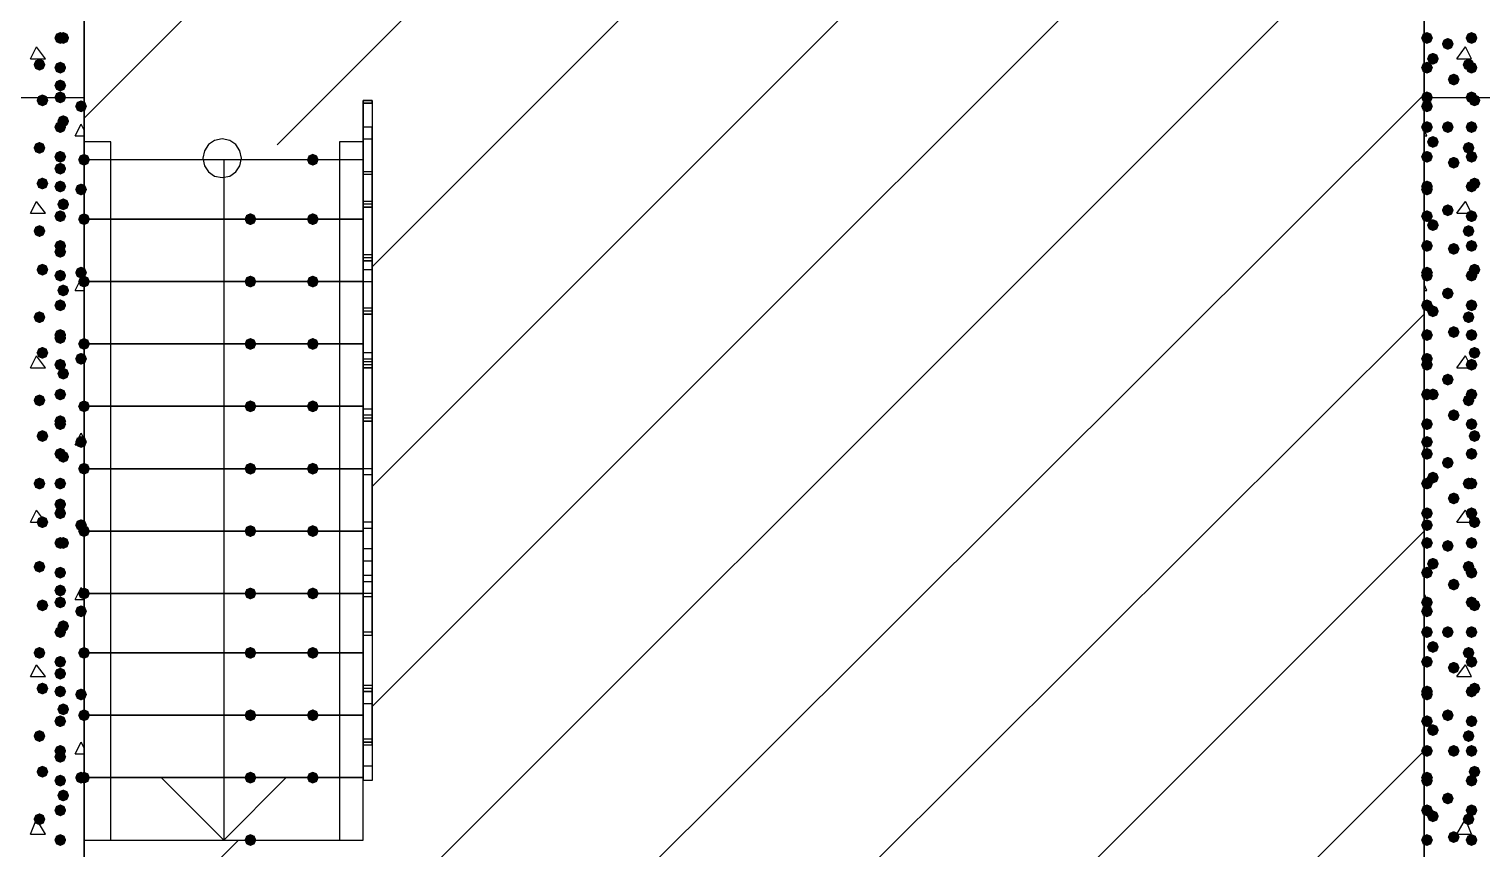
# Model space of a CAD drawing. Header units: millimetres. Extents: x 0 to 420, y 0 to 297.
# Drawn here: x 195.18 to 215.88, y 131.91 to 143.59 of the extents above; entities that cross this region are included whole.
import ezdxf

# ---------------------------------------------------------------- set-up
doc = ezdxf.new("R2010")
doc.units = ezdxf.units.MM
doc.layers.get('0').update_dxf_attribs({"linetype": 'CONTINUOUS'})

msp = doc.modelspace()

# ---------------------------------------------------------------- hatches: boundary and pattern name
at = {"true_color": 0x000007}
for points in [[(195.707, 143.467667), (195.682129, 143.407871), (195.622333, 143.383), (195.562537, 143.407871), (195.537667, 143.467667), (195.562537, 143.527462), (195.622333, 143.552333), (195.682129, 143.527463)], [(195.749333, 143.467667), (195.724463, 143.407871), (195.664667, 143.383), (195.604871, 143.407871), (195.58, 143.467667), (195.604871, 143.527462), (195.664667, 143.552333), (195.724462, 143.527463)], [(215.180333, 143.467667), (215.155462, 143.407871), (215.095667, 143.383), (215.035871, 143.407871), (215.011, 143.467667), (215.035871, 143.527462), (215.095667, 143.552333), (215.155462, 143.527463)], [(215.476667, 143.383), (215.451796, 143.323204), (215.392, 143.298333), (215.332204, 143.323204), (215.307333, 143.383), (215.332204, 143.442796), (215.392, 143.467667), (215.451796, 143.442796)], [(215.815333, 143.467667), (215.790462, 143.407871), (215.730667, 143.383), (215.670871, 143.407871), (215.646, 143.467667), (215.670871, 143.527462), (215.730667, 143.552333), (215.790462, 143.527463)], [(215.265, 143.171333), (215.240129, 143.111537), (215.180333, 143.086667), (215.120538, 143.111537), (215.095667, 143.171333), (215.120537, 143.231129), (215.180333, 143.256), (215.240129, 143.231129)], [(195.410667, 143.086667), (195.385796, 143.026871), (195.326, 143.002), (195.266204, 143.026871), (195.241333, 143.086667), (195.266204, 143.146462), (195.326, 143.171333), (195.385796, 143.146463)], [(195.707, 143.044333), (195.682129, 142.984537), (195.622333, 142.959667), (195.562537, 142.984537), (195.537667, 143.044333), (195.562537, 143.104129), (195.622333, 143.129), (195.682129, 143.104129)], [(215.180333, 143.044333), (215.155462, 142.984537), (215.095667, 142.959667), (215.035871, 142.984537), (215.011, 143.044333), (215.035871, 143.104129), (215.095667, 143.129), (215.155462, 143.104129)], [(215.773, 143.086667), (215.748129, 143.026871), (215.688333, 143.002), (215.628537, 143.026871), (215.603667, 143.086667), (215.628537, 143.146462), (215.688333, 143.171333), (215.748129, 143.146463)], [(215.815333, 143.044333), (215.790462, 142.984537), (215.730667, 142.959667), (215.670871, 142.984537), (215.646, 143.044333), (215.670871, 143.104129), (215.730667, 143.129), (215.790462, 143.104129)], [(195.707, 142.790333), (195.682129, 142.730537), (195.622333, 142.705667), (195.562537, 142.730537), (195.537667, 142.790333), (195.562537, 142.850129), (195.622333, 142.875), (195.682129, 142.850129)], [(215.561333, 142.875), (215.536462, 142.815204), (215.476667, 142.790333), (215.416871, 142.815204), (215.392, 142.875), (215.416871, 142.934796), (215.476667, 142.959667), (215.536462, 142.934796)], [(195.707, 142.621), (195.682129, 142.561204), (195.622333, 142.536333), (195.562537, 142.561204), (195.537667, 142.621), (195.562537, 142.680796), (195.622333, 142.705667), (195.682129, 142.680796)], [(215.180333, 142.621), (215.155462, 142.561204), (215.095667, 142.536333), (215.035871, 142.561204), (215.011, 142.621), (215.035871, 142.680796), (215.095667, 142.705667), (215.155462, 142.680796)], [(215.815333, 142.621), (215.790462, 142.561204), (215.730667, 142.536333), (215.670871, 142.561204), (215.646, 142.621), (215.670871, 142.680796), (215.730667, 142.705667), (215.790462, 142.680796)]]:
    msp.add_hatch(color=0, dxfattribs=at).paths.add_polyline_path(points, flags=0)
at = {"true_color": 0x000008}
for points in [[(195.453, 142.578667), (195.428129, 142.518871), (195.368333, 142.494), (195.308538, 142.518871), (195.283667, 142.578667), (195.308537, 142.638462), (195.368333, 142.663333), (195.428129, 142.638463)], [(215.857667, 142.578667), (215.832796, 142.518871), (215.773, 142.494), (215.713204, 142.518871), (215.688333, 142.578667), (215.713204, 142.638462), (215.773, 142.663333), (215.832796, 142.638463)], [(196.003333, 142.494), (195.978462, 142.434204), (195.918667, 142.409333), (195.858871, 142.434204), (195.834, 142.494), (195.858871, 142.553796), (195.918667, 142.578667), (195.978462, 142.553796)], [(215.180333, 142.494), (215.155462, 142.434204), (215.095667, 142.409333), (215.035871, 142.434204), (215.011, 142.494), (215.035871, 142.553796), (215.095667, 142.578667), (215.155462, 142.553796)], [(195.707, 142.197667), (195.682129, 142.137871), (195.622333, 142.113), (195.562537, 142.137871), (195.537667, 142.197667), (195.562537, 142.257462), (195.622333, 142.282333), (195.682129, 142.257463)], [(195.749333, 142.282333), (195.724463, 142.222537), (195.664667, 142.197667), (195.604871, 142.222537), (195.58, 142.282333), (195.604871, 142.342129), (195.664667, 142.367), (195.724462, 142.342129)], [(215.180333, 142.197667), (215.155462, 142.137871), (215.095667, 142.113), (215.035871, 142.137871), (215.011, 142.197667), (215.035871, 142.257462), (215.095667, 142.282333), (215.155462, 142.257463)], [(215.476667, 142.197667), (215.451796, 142.137871), (215.392, 142.113), (215.332204, 142.137871), (215.307333, 142.197667), (215.332204, 142.257462), (215.392, 142.282333), (215.451796, 142.257463)], [(215.815333, 142.197667), (215.790462, 142.137871), (215.730667, 142.113), (215.670871, 142.137871), (215.646, 142.197667), (215.670871, 142.257462), (215.730667, 142.282333), (215.790462, 142.257463)], [(215.265, 141.986), (215.240129, 141.926204), (215.180333, 141.901333), (215.120538, 141.926204), (215.095667, 141.986), (215.120537, 142.045796), (215.180333, 142.070667), (215.240129, 142.045796)], [(195.410667, 141.901333), (195.385796, 141.841537), (195.326, 141.816667), (195.266204, 141.841537), (195.241333, 141.901333), (195.266204, 141.961129), (195.326, 141.986), (195.385796, 141.961129)], [(195.707, 141.774333), (195.682129, 141.714537), (195.622333, 141.689667), (195.562537, 141.714537), (195.537667, 141.774333), (195.562537, 141.834129), (195.622333, 141.859), (195.682129, 141.834129)], [(215.180333, 141.774333), (215.155462, 141.714537), (215.095667, 141.689667), (215.035871, 141.714537), (215.011, 141.774333), (215.035871, 141.834129), (215.095667, 141.859), (215.155462, 141.834129)], [(215.773, 141.901333), (215.748129, 141.841537), (215.688333, 141.816667), (215.628537, 141.841537), (215.603667, 141.901333), (215.628537, 141.961129), (215.688333, 141.986), (215.748129, 141.961129)], [(215.815333, 141.774333), (215.790462, 141.714537), (215.730667, 141.689667), (215.670871, 141.714537), (215.646, 141.774333), (215.670871, 141.834129), (215.730667, 141.859), (215.790462, 141.834129)], [(195.707, 141.605), (195.682129, 141.545204), (195.622333, 141.520333), (195.562537, 141.545204), (195.537667, 141.605), (195.562537, 141.664796), (195.622333, 141.689667), (195.682129, 141.664796)], [(215.561333, 141.689667), (215.536462, 141.629871), (215.476667, 141.605), (215.416871, 141.629871), (215.392, 141.689667), (215.416871, 141.749462), (215.476667, 141.774333), (215.536462, 141.749463)], [(195.453, 141.393333), (195.428129, 141.333537), (195.368333, 141.308667), (195.308538, 141.333537), (195.283667, 141.393333), (195.308537, 141.453129), (195.368333, 141.478), (195.428129, 141.453129)], [(195.707, 141.351), (195.682129, 141.291204), (195.622333, 141.266333), (195.562537, 141.291204), (195.537667, 141.351), (195.562537, 141.410796), (195.622333, 141.435667), (195.682129, 141.410796)], [(196.003333, 141.308667), (195.978462, 141.248871), (195.918667, 141.224), (195.858871, 141.248871), (195.834, 141.308667), (195.858871, 141.368462), (195.918667, 141.393333), (195.978462, 141.368463)], [(215.180333, 141.351), (215.155462, 141.291204), (215.095667, 141.266333), (215.035871, 141.291204), (215.011, 141.351), (215.035871, 141.410796), (215.095667, 141.435667), (215.155462, 141.410796)], [(215.180333, 141.308667), (215.155462, 141.248871), (215.095667, 141.224), (215.035871, 141.248871), (215.011, 141.308667), (215.035871, 141.368462), (215.095667, 141.393333), (215.155462, 141.368463)], [(215.815333, 141.351), (215.790462, 141.291204), (215.730667, 141.266333), (215.670871, 141.291204), (215.646, 141.351), (215.670871, 141.410796), (215.730667, 141.435667), (215.790462, 141.410796)], [(215.857667, 141.393333), (215.832796, 141.333537), (215.773, 141.308667), (215.713204, 141.333537), (215.688333, 141.393333), (215.713204, 141.453129), (215.773, 141.478), (215.832796, 141.453129)], [(195.749333, 141.097), (195.724463, 141.037204), (195.664667, 141.012333), (195.604871, 141.037204), (195.58, 141.097), (195.604871, 141.156796), (195.664667, 141.181667), (195.724462, 141.156796)], [(195.707, 140.927667), (195.682129, 140.867871), (195.622333, 140.843), (195.562537, 140.867871), (195.537667, 140.927667), (195.562537, 140.987462), (195.622333, 141.012333), (195.682129, 140.987463)], [(215.180333, 140.927667), (215.155462, 140.867871), (215.095667, 140.843), (215.035871, 140.867871), (215.011, 140.927667), (215.035871, 140.987462), (215.095667, 141.012333), (215.155462, 140.987463)], [(215.476667, 141.012333), (215.451796, 140.952537), (215.392, 140.927667), (215.332204, 140.952537), (215.307333, 141.012333), (215.332204, 141.072129), (215.392, 141.097), (215.451796, 141.072129)], [(215.815333, 140.927667), (215.790462, 140.867871), (215.730667, 140.843), (215.670871, 140.867871), (215.646, 140.927667), (215.670871, 140.987462), (215.730667, 141.012333), (215.790462, 140.987463)], [(195.410667, 140.716), (195.385796, 140.656204), (195.326, 140.631333), (195.266204, 140.656204), (195.241333, 140.716), (195.266204, 140.775796), (195.326, 140.800667), (195.385796, 140.775796)], [(215.265, 140.800667), (215.240129, 140.740871), (215.180333, 140.716), (215.120538, 140.740871), (215.095667, 140.800667), (215.120537, 140.860462), (215.180333, 140.885333), (215.240129, 140.860463)], [(215.773, 140.716), (215.748129, 140.656204), (215.688333, 140.631333), (215.628537, 140.656204), (215.603667, 140.716), (215.628537, 140.775796), (215.688333, 140.800667), (215.748129, 140.775796)], [(195.707, 140.504333), (195.682129, 140.444537), (195.622333, 140.419667), (195.562537, 140.444537), (195.537667, 140.504333), (195.562537, 140.564129), (195.622333, 140.589), (195.682129, 140.564129)], [(215.180333, 140.504333), (215.155462, 140.444537), (215.095667, 140.419667), (215.035871, 140.444537), (215.011, 140.504333), (215.035871, 140.564129), (215.095667, 140.589), (215.155462, 140.564129)], [(215.815333, 140.504333), (215.790462, 140.444537), (215.730667, 140.419667), (215.670871, 140.444537), (215.646, 140.504333), (215.670871, 140.564129), (215.730667, 140.589), (215.790462, 140.564129)], [(195.707, 140.419667), (195.682129, 140.359871), (195.622333, 140.335), (195.562537, 140.359871), (195.537667, 140.419667), (195.562537, 140.479462), (195.622333, 140.504333), (195.682129, 140.479463)], [(215.561333, 140.462), (215.536462, 140.402204), (215.476667, 140.377333), (215.416871, 140.402204), (215.392, 140.462), (215.416871, 140.521796), (215.476667, 140.546667), (215.536462, 140.521796)], [(195.453, 140.165667), (195.428129, 140.105871), (195.368333, 140.081), (195.308538, 140.105871), (195.283667, 140.165667), (195.308537, 140.225462), (195.368333, 140.250333), (195.428129, 140.225463)], [(195.707, 140.081), (195.682129, 140.021204), (195.622333, 139.996333), (195.562537, 140.021204), (195.537667, 140.081), (195.562537, 140.140796), (195.622333, 140.165667), (195.682129, 140.140796)], [(196.003333, 140.123333), (195.978462, 140.063538), (195.918667, 140.038667), (195.858871, 140.063538), (195.834, 140.123333), (195.858871, 140.183129), (195.918667, 140.208), (195.978462, 140.183129)], [(215.180333, 140.123333), (215.155462, 140.063538), (215.095667, 140.038667), (215.035871, 140.063538), (215.011, 140.123333), (215.035871, 140.183129), (215.095667, 140.208), (215.155462, 140.183129)], [(215.180333, 140.081), (215.155462, 140.021204), (215.095667, 139.996333), (215.035871, 140.021204), (215.011, 140.081), (215.035871, 140.140796), (215.095667, 140.165667), (215.155462, 140.140796)], [(215.815333, 140.081), (215.790462, 140.021204), (215.730667, 139.996333), (215.670871, 140.021204), (215.646, 140.081), (215.670871, 140.140796), (215.730667, 140.165667), (215.790462, 140.140796)], [(215.857667, 140.165667), (215.832796, 140.105871), (215.773, 140.081), (215.713204, 140.105871), (215.688333, 140.165667), (215.713204, 140.225462), (215.773, 140.250333), (215.832796, 140.225463)], [(195.749333, 139.869333), (195.724463, 139.809537), (195.664667, 139.784667), (195.604871, 139.809537), (195.58, 139.869333), (195.604871, 139.929129), (195.664667, 139.954), (195.724462, 139.929129)], [(195.707, 139.657667), (195.682129, 139.597871), (195.622333, 139.573), (195.562537, 139.597871), (195.537667, 139.657667), (195.562537, 139.717462), (195.622333, 139.742333), (195.682129, 139.717463)], [(215.180333, 139.657667), (215.155462, 139.597871), (215.095667, 139.573), (215.035871, 139.597871), (215.011, 139.657667), (215.035871, 139.717462), (215.095667, 139.742333), (215.155462, 139.717463)], [(215.476667, 139.827), (215.451796, 139.767204), (215.392, 139.742333), (215.332204, 139.767204), (215.307333, 139.827), (215.332204, 139.886796), (215.392, 139.911667), (215.451796, 139.886796)], [(215.815333, 139.657667), (215.790462, 139.597871), (215.730667, 139.573), (215.670871, 139.597871), (215.646, 139.657667), (215.670871, 139.717462), (215.730667, 139.742333), (215.790462, 139.717463)], [(195.410667, 139.488333), (195.385796, 139.428537), (195.326, 139.403667), (195.266204, 139.428537), (195.241333, 139.488333), (195.266204, 139.548129), (195.326, 139.573), (195.385796, 139.548129)], [(215.265, 139.573), (215.240129, 139.513204), (215.180333, 139.488333), (215.120538, 139.513204), (215.095667, 139.573), (215.120537, 139.632796), (215.180333, 139.657667), (215.240129, 139.632796)], [(215.773, 139.488333), (215.748129, 139.428537), (215.688333, 139.403667), (215.628537, 139.428537), (215.603667, 139.488333), (215.628537, 139.548129), (215.688333, 139.573), (215.748129, 139.548129)], [(195.707, 139.234333), (195.682129, 139.174537), (195.622333, 139.149667), (195.562537, 139.174537), (195.537667, 139.234333), (195.562537, 139.294129), (195.622333, 139.319), (195.682129, 139.294129)], [(215.180333, 139.234333), (215.155462, 139.174537), (215.095667, 139.149667), (215.035871, 139.174537), (215.011, 139.234333), (215.035871, 139.294129), (215.095667, 139.319), (215.155462, 139.294129)], [(215.561333, 139.276667), (215.536462, 139.216871), (215.476667, 139.192), (215.416871, 139.216871), (215.392, 139.276667), (215.416871, 139.336462), (215.476667, 139.361333), (215.536462, 139.336463)], [(215.815333, 139.234333), (215.790462, 139.174537), (215.730667, 139.149667), (215.670871, 139.174537), (215.646, 139.234333), (215.670871, 139.294129), (215.730667, 139.319), (215.790462, 139.294129)], [(195.707, 139.192), (195.682129, 139.132204), (195.622333, 139.107333), (195.562537, 139.132204), (195.537667, 139.192), (195.562537, 139.251796), (195.622333, 139.276667), (195.682129, 139.251796)], [(195.453, 138.980333), (195.428129, 138.920537), (195.368333, 138.895667), (195.308538, 138.920537), (195.283667, 138.980333), (195.308537, 139.040129), (195.368333, 139.065), (195.428129, 139.040129)], [(196.003333, 138.895667), (195.978462, 138.835871), (195.918667, 138.811), (195.858871, 138.835871), (195.834, 138.895667), (195.858871, 138.955462), (195.918667, 138.980333), (195.978462, 138.955463)], [(215.180333, 138.895667), (215.155462, 138.835871), (215.095667, 138.811), (215.035871, 138.835871), (215.011, 138.895667), (215.035871, 138.955462), (215.095667, 138.980333), (215.155462, 138.955463)], [(215.857667, 138.980333), (215.832796, 138.920537), (215.773, 138.895667), (215.713204, 138.920537), (215.688333, 138.980333), (215.713204, 139.040129), (215.773, 139.065), (215.832796, 139.040129)], [(195.707, 138.811), (195.682129, 138.751204), (195.622333, 138.726333), (195.562537, 138.751204), (195.537667, 138.811), (195.562537, 138.870796), (195.622333, 138.895667), (195.682129, 138.870796)], [(195.749333, 138.684), (195.724463, 138.624204), (195.664667, 138.599333), (195.604871, 138.624204), (195.58, 138.684), (195.604871, 138.743796), (195.664667, 138.768667), (195.724462, 138.743796)], [(215.180333, 138.811), (215.155462, 138.751204), (215.095667, 138.726333), (215.035871, 138.751204), (215.011, 138.811), (215.035871, 138.870796), (215.095667, 138.895667), (215.155462, 138.870796)], [(215.815333, 138.811), (215.790462, 138.751204), (215.730667, 138.726333), (215.670871, 138.751204), (215.646, 138.811), (215.670871, 138.870796), (215.730667, 138.895667), (215.790462, 138.870796)], [(215.476667, 138.599333), (215.451796, 138.539537), (215.392, 138.514667), (215.332204, 138.539537), (215.307333, 138.599333), (215.332204, 138.659129), (215.392, 138.684), (215.451796, 138.659129)], [(195.410667, 138.303), (195.385796, 138.243204), (195.326, 138.218333), (195.266204, 138.243204), (195.241333, 138.303), (195.266204, 138.362796), (195.326, 138.387667), (195.385796, 138.362796)], [(195.707, 138.387667), (195.682129, 138.327871), (195.622333, 138.303), (195.562537, 138.327871), (195.537667, 138.387667), (195.562537, 138.447462), (195.622333, 138.472333), (195.682129, 138.447463)], [(215.180333, 138.387667), (215.155462, 138.327871), (215.095667, 138.303), (215.035871, 138.327871), (215.011, 138.387667), (215.035871, 138.447462), (215.095667, 138.472333), (215.155462, 138.447463)], [(215.265, 138.387667), (215.240129, 138.327871), (215.180333, 138.303), (215.120538, 138.327871), (215.095667, 138.387667), (215.120537, 138.447462), (215.180333, 138.472333), (215.240129, 138.447463)], [(215.773, 138.303), (215.748129, 138.243204), (215.688333, 138.218333), (215.628537, 138.243204), (215.603667, 138.303), (215.628537, 138.362796), (215.688333, 138.387667), (215.748129, 138.362796)], [(215.815333, 138.387667), (215.790462, 138.327871), (215.730667, 138.303), (215.670871, 138.327871), (215.646, 138.387667), (215.670871, 138.447462), (215.730667, 138.472333), (215.790462, 138.447463)], [(195.707, 138.006667), (195.682129, 137.946871), (195.622333, 137.922), (195.562537, 137.946871), (195.537667, 138.006667), (195.562537, 138.066462), (195.622333, 138.091333), (195.682129, 138.066463)], [(215.561333, 138.091333), (215.536462, 138.031537), (215.476667, 138.006667), (215.416871, 138.031537), (215.392, 138.091333), (215.416871, 138.151129), (215.476667, 138.176), (215.536462, 138.151129)], [(195.453, 137.795), (195.428129, 137.735204), (195.368333, 137.710333), (195.308538, 137.735204), (195.283667, 137.795), (195.308537, 137.854796), (195.368333, 137.879667), (195.428129, 137.854796)], [(195.707, 137.964333), (195.682129, 137.904537), (195.622333, 137.879667), (195.562537, 137.904537), (195.537667, 137.964333), (195.562537, 138.024129), (195.622333, 138.049), (195.682129, 138.024129)], [(215.180333, 137.964333), (215.155462, 137.904537), (215.095667, 137.879667), (215.035871, 137.904537), (215.011, 137.964333), (215.035871, 138.024129), (215.095667, 138.049), (215.155462, 138.024129)], [(215.815333, 137.964333), (215.790462, 137.904537), (215.730667, 137.879667), (215.670871, 137.904537), (215.646, 137.964333), (215.670871, 138.024129), (215.730667, 138.049), (215.790462, 138.024129)], [(215.857667, 137.795), (215.832796, 137.735204), (215.773, 137.710333), (215.713204, 137.735204), (215.688333, 137.795), (215.713204, 137.854796), (215.773, 137.879667), (215.832796, 137.854796)], [(196.003333, 137.710333), (195.978462, 137.650537), (195.918667, 137.625667), (195.858871, 137.650537), (195.834, 137.710333), (195.858871, 137.770129), (195.918667, 137.795), (195.978462, 137.770129)], [(215.180333, 137.710333), (215.155462, 137.650537), (215.095667, 137.625667), (215.035871, 137.650537), (215.011, 137.710333), (215.035871, 137.770129), (215.095667, 137.795), (215.155462, 137.770129)], [(195.707, 137.541), (195.682129, 137.481204), (195.622333, 137.456333), (195.562537, 137.481204), (195.537667, 137.541), (195.562537, 137.600796), (195.622333, 137.625667), (195.682129, 137.600796)], [(195.749333, 137.498667), (195.724463, 137.438871), (195.664667, 137.414), (195.604871, 137.438871), (195.58, 137.498667), (195.604871, 137.558462), (195.664667, 137.583333), (195.724462, 137.558463)], [(215.180333, 137.541), (215.155462, 137.481204), (215.095667, 137.456333), (215.035871, 137.481204), (215.011, 137.541), (215.035871, 137.600796), (215.095667, 137.625667), (215.155462, 137.600796)], [(215.476667, 137.414), (215.451796, 137.354204), (215.392, 137.329333), (215.332204, 137.354204), (215.307333, 137.414), (215.332204, 137.473796), (215.392, 137.498667), (215.451796, 137.473796)], [(215.815333, 137.541), (215.790462, 137.481204), (215.730667, 137.456333), (215.670871, 137.481204), (215.646, 137.541), (215.670871, 137.600796), (215.730667, 137.625667), (215.790462, 137.600796)], [(215.265, 137.202333), (215.240129, 137.142537), (215.180333, 137.117667), (215.120538, 137.142537), (215.095667, 137.202333), (215.120537, 137.262129), (215.180333, 137.287), (215.240129, 137.262129)], [(195.410667, 137.117667), (195.385796, 137.057871), (195.326, 137.033), (195.266204, 137.057871), (195.241333, 137.117667), (195.266204, 137.177462), (195.326, 137.202333), (195.385796, 137.177463)], [(195.707, 137.117667), (195.682129, 137.057871), (195.622333, 137.033), (195.562537, 137.057871), (195.537667, 137.117667), (195.562537, 137.177462), (195.622333, 137.202333), (195.682129, 137.177463)], [(215.180333, 137.117667), (215.155462, 137.057871), (215.095667, 137.033), (215.035871, 137.057871), (215.011, 137.117667), (215.035871, 137.177462), (215.095667, 137.202333), (215.155462, 137.177463)], [(215.773, 137.117667), (215.748129, 137.057871), (215.688333, 137.033), (215.628537, 137.057871), (215.603667, 137.117667), (215.628537, 137.177462), (215.688333, 137.202333), (215.748129, 137.177463)], [(215.815333, 137.117667), (215.790462, 137.057871), (215.730667, 137.033), (215.670871, 137.057871), (215.646, 137.117667), (215.670871, 137.177462), (215.730667, 137.202333), (215.790462, 137.177463)], [(195.707, 136.821333), (195.682129, 136.761537), (195.622333, 136.736667), (195.562537, 136.761537), (195.537667, 136.821333), (195.562537, 136.881129), (195.622333, 136.906), (195.682129, 136.881129)], [(215.561333, 136.906), (215.536462, 136.846204), (215.476667, 136.821333), (215.416871, 136.846204), (215.392, 136.906), (215.416871, 136.965796), (215.476667, 136.990667), (215.536462, 136.965796)], [(195.453, 136.567333), (195.428129, 136.507537), (195.368333, 136.482667), (195.308538, 136.507537), (195.283667, 136.567333), (195.308537, 136.627129), (195.368333, 136.652), (195.428129, 136.627129)], [(195.707, 136.694333), (195.682129, 136.634537), (195.622333, 136.609667), (195.562537, 136.634537), (195.537667, 136.694333), (195.562537, 136.754129), (195.622333, 136.779), (195.682129, 136.754129)], [(215.180333, 136.694333), (215.155462, 136.634537), (215.095667, 136.609667), (215.035871, 136.634537), (215.011, 136.694333), (215.035871, 136.754129), (215.095667, 136.779), (215.155462, 136.754129)], [(215.815333, 136.694333), (215.790462, 136.634537), (215.730667, 136.609667), (215.670871, 136.634537), (215.646, 136.694333), (215.670871, 136.754129), (215.730667, 136.779), (215.790462, 136.754129)], [(215.857667, 136.567333), (215.832796, 136.507537), (215.773, 136.482667), (215.713204, 136.507537), (215.688333, 136.567333), (215.713204, 136.627129), (215.773, 136.652), (215.832796, 136.627129)], [(196.003333, 136.525), (195.978462, 136.465204), (195.918667, 136.440333), (195.858871, 136.465204), (195.834, 136.525), (195.858871, 136.584796), (195.918667, 136.609667), (195.978462, 136.584796)], [(215.180333, 136.525), (215.155462, 136.465204), (215.095667, 136.440333), (215.035871, 136.465204), (215.011, 136.525), (215.035871, 136.584796), (215.095667, 136.609667), (215.155462, 136.584796)], [(195.707, 136.271), (195.682129, 136.211204), (195.622333, 136.186333), (195.562537, 136.211204), (195.537667, 136.271), (195.562537, 136.330796), (195.622333, 136.355667), (195.682129, 136.330796)], [(195.749333, 136.271), (195.724463, 136.211204), (195.664667, 136.186333), (195.604871, 136.211204), (195.58, 136.271), (195.604871, 136.330796), (195.664667, 136.355667), (195.724462, 136.330796)], [(215.180333, 136.271), (215.155462, 136.211204), (215.095667, 136.186333), (215.035871, 136.211204), (215.011, 136.271), (215.035871, 136.330796), (215.095667, 136.355667), (215.155462, 136.330796)], [(215.476667, 136.228667), (215.451796, 136.168871), (215.392, 136.144), (215.332204, 136.168871), (215.307333, 136.228667), (215.332204, 136.288462), (215.392, 136.313333), (215.451796, 136.288463)], [(215.815333, 136.271), (215.790462, 136.211204), (215.730667, 136.186333), (215.670871, 136.211204), (215.646, 136.271), (215.670871, 136.330796), (215.730667, 136.355667), (215.790462, 136.330796)], [(195.410667, 135.932333), (195.385796, 135.872537), (195.326, 135.847667), (195.266204, 135.872537), (195.241333, 135.932333), (195.266204, 135.992129), (195.326, 136.017), (195.385796, 135.992129)], [(215.265, 135.974667), (215.240129, 135.914871), (215.180333, 135.89), (215.120538, 135.914871), (215.095667, 135.974667), (215.120537, 136.034462), (215.180333, 136.059333), (215.240129, 136.034463)], [(215.773, 135.932333), (215.748129, 135.872537), (215.688333, 135.847667), (215.628537, 135.872537), (215.603667, 135.932333), (215.628537, 135.992129), (215.688333, 136.017), (215.748129, 135.992129)], [(195.707, 135.847667), (195.682129, 135.787871), (195.622333, 135.763), (195.562537, 135.787871), (195.537667, 135.847667), (195.562537, 135.907462), (195.622333, 135.932333), (195.682129, 135.907463)], [(215.180333, 135.847667), (215.155462, 135.787871), (215.095667, 135.763), (215.035871, 135.787871), (215.011, 135.847667), (215.035871, 135.907462), (215.095667, 135.932333), (215.155462, 135.907463)], [(215.815333, 135.847667), (215.790462, 135.787871), (215.730667, 135.763), (215.670871, 135.787871), (215.646, 135.847667), (215.670871, 135.907462), (215.730667, 135.932333), (215.790462, 135.907463)], [(195.707, 135.593667), (195.682129, 135.533871), (195.622333, 135.509), (195.562537, 135.533871), (195.537667, 135.593667), (195.562537, 135.653462), (195.622333, 135.678333), (195.682129, 135.653463)], [(215.561333, 135.678333), (215.536462, 135.618537), (215.476667, 135.593667), (215.416871, 135.618537), (215.392, 135.678333), (215.416871, 135.738129), (215.476667, 135.763), (215.536462, 135.738129)], [(195.453, 135.382), (195.428129, 135.322204), (195.368333, 135.297333), (195.308538, 135.322204), (195.283667, 135.382), (195.308537, 135.441796), (195.368333, 135.466667), (195.428129, 135.441796)], [(195.707, 135.424333), (195.682129, 135.364537), (195.622333, 135.339667), (195.562537, 135.364537), (195.537667, 135.424333), (195.562537, 135.484129), (195.622333, 135.509), (195.682129, 135.484129)], [(215.180333, 135.424333), (215.155462, 135.364537), (215.095667, 135.339667), (215.035871, 135.364537), (215.011, 135.424333), (215.035871, 135.484129), (215.095667, 135.509), (215.155462, 135.484129)], [(215.815333, 135.424333), (215.790462, 135.364537), (215.730667, 135.339667), (215.670871, 135.364537), (215.646, 135.424333), (215.670871, 135.484129), (215.730667, 135.509), (215.790462, 135.484129)], [(215.857667, 135.382), (215.832796, 135.322204), (215.773, 135.297333), (215.713204, 135.322204), (215.688333, 135.382), (215.713204, 135.441796), (215.773, 135.466667), (215.832796, 135.441796)], [(196.003333, 135.297333), (195.978462, 135.237537), (195.918667, 135.212667), (195.858871, 135.237537), (195.834, 135.297333), (195.858871, 135.357129), (195.918667, 135.382), (195.978462, 135.357129)], [(215.180333, 135.297333), (215.155462, 135.237537), (215.095667, 135.212667), (215.035871, 135.237537), (215.011, 135.297333), (215.035871, 135.357129), (215.095667, 135.382), (215.155462, 135.357129)], [(195.707, 135.001), (195.682129, 134.941204), (195.622333, 134.916333), (195.562537, 134.941204), (195.537667, 135.001), (195.562537, 135.060796), (195.622333, 135.085667), (195.682129, 135.060796)], [(195.749333, 135.085667), (195.724463, 135.025871), (195.664667, 135.001), (195.604871, 135.025871), (195.58, 135.085667), (195.604871, 135.145462), (195.664667, 135.170333), (195.724462, 135.145463)], [(215.180333, 135.001), (215.155462, 134.941204), (215.095667, 134.916333), (215.035871, 134.941204), (215.011, 135.001), (215.035871, 135.060796), (215.095667, 135.085667), (215.155462, 135.060796)], [(215.476667, 135.001), (215.451796, 134.941204), (215.392, 134.916333), (215.332204, 134.941204), (215.307333, 135.001), (215.332204, 135.060796), (215.392, 135.085667), (215.451796, 135.060796)], [(215.815333, 135.001), (215.790462, 134.941204), (215.730667, 134.916333), (215.670871, 134.941204), (215.646, 135.001), (215.670871, 135.060796), (215.730667, 135.085667), (215.790462, 135.060796)], [(195.410667, 134.704667), (195.385796, 134.644871), (195.326, 134.62), (195.266204, 134.644871), (195.241333, 134.704667), (195.266204, 134.764462), (195.326, 134.789333), (195.385796, 134.764463)], [(215.265, 134.789333), (215.240129, 134.729537), (215.180333, 134.704667), (215.120538, 134.729537), (215.095667, 134.789333), (215.120537, 134.849129), (215.180333, 134.874), (215.240129, 134.849129)], [(215.773, 134.704667), (215.748129, 134.644871), (215.688333, 134.62), (215.628537, 134.644871), (215.603667, 134.704667), (215.628537, 134.764462), (215.688333, 134.789333), (215.748129, 134.764463)], [(195.707, 134.577667), (195.682129, 134.517871), (195.622333, 134.493), (195.562537, 134.517871), (195.537667, 134.577667), (195.562537, 134.637462), (195.622333, 134.662333), (195.682129, 134.637463)], [(215.180333, 134.577667), (215.155462, 134.517871), (215.095667, 134.493), (215.035871, 134.517871), (215.011, 134.577667), (215.035871, 134.637462), (215.095667, 134.662333), (215.155462, 134.637463)], [(215.561333, 134.493), (215.536462, 134.433204), (215.476667, 134.408333), (215.416871, 134.433204), (215.392, 134.493), (215.416871, 134.552796), (215.476667, 134.577667), (215.536462, 134.552796)], [(215.815333, 134.577667), (215.790462, 134.517871), (215.730667, 134.493), (215.670871, 134.517871), (215.646, 134.577667), (215.670871, 134.637462), (215.730667, 134.662333), (215.790462, 134.637463)], [(195.707, 134.408333), (195.682129, 134.348537), (195.622333, 134.323667), (195.562537, 134.348537), (195.537667, 134.408333), (195.562537, 134.468129), (195.622333, 134.493), (195.682129, 134.468129)], [(195.453, 134.196667), (195.428129, 134.136871), (195.368333, 134.112), (195.308538, 134.136871), (195.283667, 134.196667), (195.308537, 134.256462), (195.368333, 134.281333), (195.428129, 134.256463)], [(195.707, 134.154333), (195.682129, 134.094537), (195.622333, 134.069667), (195.562537, 134.094537), (195.537667, 134.154333), (195.562537, 134.214129), (195.622333, 134.239), (195.682129, 134.214129)], [(196.003333, 134.112), (195.978462, 134.052204), (195.918667, 134.027333), (195.858871, 134.052204), (195.834, 134.112), (195.858871, 134.171796), (195.918667, 134.196667), (195.978462, 134.171796)], [(215.180333, 134.154333), (215.155462, 134.094537), (215.095667, 134.069667), (215.035871, 134.094537), (215.011, 134.154333), (215.035871, 134.214129), (215.095667, 134.239), (215.155462, 134.214129)], [(215.180333, 134.112), (215.155462, 134.052204), (215.095667, 134.027333), (215.035871, 134.052204), (215.011, 134.112), (215.035871, 134.171796), (215.095667, 134.196667), (215.155462, 134.171796)], [(215.815333, 134.154333), (215.790462, 134.094537), (215.730667, 134.069667), (215.670871, 134.094537), (215.646, 134.154333), (215.670871, 134.214129), (215.730667, 134.239), (215.790462, 134.214129)], [(215.857667, 134.196667), (215.832796, 134.136871), (215.773, 134.112), (215.713204, 134.136871), (215.688333, 134.196667), (215.713204, 134.256462), (215.773, 134.281333), (215.832796, 134.256463)], [(195.749333, 133.900333), (195.724463, 133.840538), (195.664667, 133.815667), (195.604871, 133.840538), (195.58, 133.900333), (195.604871, 133.960129), (195.664667, 133.985), (195.724462, 133.960129)], [(195.707, 133.731), (195.682129, 133.671204), (195.622333, 133.646333), (195.562537, 133.671204), (195.537667, 133.731), (195.562537, 133.790796), (195.622333, 133.815667), (195.682129, 133.790796)], [(215.180333, 133.731), (215.155462, 133.671204), (215.095667, 133.646333), (215.035871, 133.671204), (215.011, 133.731), (215.035871, 133.790796), (215.095667, 133.815667), (215.155462, 133.790796)], [(215.476667, 133.815667), (215.451796, 133.755871), (215.392, 133.731), (215.332204, 133.755871), (215.307333, 133.815667), (215.332204, 133.875462), (215.392, 133.900333), (215.451796, 133.875463)], [(215.815333, 133.731), (215.790462, 133.671204), (215.730667, 133.646333), (215.670871, 133.671204), (215.646, 133.731), (215.670871, 133.790796), (215.730667, 133.815667), (215.790462, 133.790796)], [(195.410667, 133.519333), (195.385796, 133.459537), (195.326, 133.434667), (195.266204, 133.459537), (195.241333, 133.519333), (195.266204, 133.579129), (195.326, 133.604), (195.385796, 133.579129)], [(215.265, 133.604), (215.240129, 133.544204), (215.180333, 133.519333), (215.120538, 133.544204), (215.095667, 133.604), (215.120537, 133.663796), (215.180333, 133.688667), (215.240129, 133.663796)], [(215.773, 133.519333), (215.748129, 133.459537), (215.688333, 133.434667), (215.628537, 133.459537), (215.603667, 133.519333), (215.628537, 133.579129), (215.688333, 133.604), (215.748129, 133.579129)], [(195.707, 133.307667), (195.682129, 133.247871), (195.622333, 133.223), (195.562537, 133.247871), (195.537667, 133.307667), (195.562537, 133.367462), (195.622333, 133.392333), (195.682129, 133.367463)], [(215.180333, 133.307667), (215.155462, 133.247871), (215.095667, 133.223), (215.035871, 133.247871), (215.011, 133.307667), (215.035871, 133.367462), (215.095667, 133.392333), (215.155462, 133.367463)], [(215.561333, 133.307667), (215.536462, 133.247871), (215.476667, 133.223), (215.416871, 133.247871), (215.392, 133.307667), (215.416871, 133.367462), (215.476667, 133.392333), (215.536462, 133.367463)], [(215.815333, 133.307667), (215.790462, 133.247871), (215.730667, 133.223), (215.670871, 133.247871), (215.646, 133.307667), (215.670871, 133.367462), (215.730667, 133.392333), (215.790462, 133.367463)], [(195.707, 133.223), (195.682129, 133.163204), (195.622333, 133.138333), (195.562537, 133.163204), (195.537667, 133.223), (195.562537, 133.282796), (195.622333, 133.307667), (195.682129, 133.282796)], [(195.453, 133.011333), (195.428129, 132.951537), (195.368333, 132.926667), (195.308538, 132.951537), (195.283667, 133.011333), (195.308537, 133.071129), (195.368333, 133.096), (195.428129, 133.071129)], [(195.707, 132.884333), (195.682129, 132.824537), (195.622333, 132.799667), (195.562537, 132.824537), (195.537667, 132.884333), (195.562537, 132.944129), (195.622333, 132.969), (195.682129, 132.944129)], [(196.003333, 132.926667), (195.978462, 132.866871), (195.918667, 132.842), (195.858871, 132.866871), (195.834, 132.926667), (195.858871, 132.986462), (195.918667, 133.011333), (195.978462, 132.986463)], [(215.180333, 132.926667), (215.155462, 132.866871), (215.095667, 132.842), (215.035871, 132.866871), (215.011, 132.926667), (215.035871, 132.986462), (215.095667, 133.011333), (215.155462, 132.986463)], [(215.180333, 132.884333), (215.155462, 132.824537), (215.095667, 132.799667), (215.035871, 132.824537), (215.011, 132.884333), (215.035871, 132.944129), (215.095667, 132.969), (215.155462, 132.944129)], [(215.815333, 132.884333), (215.790462, 132.824537), (215.730667, 132.799667), (215.670871, 132.824537), (215.646, 132.884333), (215.670871, 132.944129), (215.730667, 132.969), (215.790462, 132.944129)], [(215.857667, 133.011333), (215.832796, 132.951537), (215.773, 132.926667), (215.713204, 132.951537), (215.688333, 133.011333), (215.713204, 133.071129), (215.773, 133.096), (215.832796, 133.071129)], [(195.749333, 132.672667), (195.724463, 132.612871), (195.664667, 132.588), (195.604871, 132.612871), (195.58, 132.672667), (195.604871, 132.732462), (195.664667, 132.757333), (195.724462, 132.732463)], [(215.476667, 132.630333), (215.451796, 132.570538), (215.392, 132.545667), (215.332204, 132.570538), (215.307333, 132.630333), (215.332204, 132.690129), (215.392, 132.715), (215.451796, 132.690129)], [(195.707, 132.461), (195.682129, 132.401204), (195.622333, 132.376333), (195.562537, 132.401204), (195.537667, 132.461), (195.562537, 132.520796), (195.622333, 132.545667), (195.682129, 132.520796)], [(215.180333, 132.461), (215.155462, 132.401204), (215.095667, 132.376333), (215.035871, 132.401204), (215.011, 132.461), (215.035871, 132.520796), (215.095667, 132.545667), (215.155462, 132.520796)], [(215.815333, 132.461), (215.790462, 132.401204), (215.730667, 132.376333), (215.670871, 132.401204), (215.646, 132.461), (215.670871, 132.520796), (215.730667, 132.545667), (215.790462, 132.520796)], [(195.410667, 132.334), (195.385796, 132.274204), (195.326, 132.249333), (195.266204, 132.274204), (195.241333, 132.334), (195.266204, 132.393796), (195.326, 132.418667), (195.385796, 132.393796)], [(215.265, 132.376333), (215.240129, 132.316537), (215.180333, 132.291667), (215.120538, 132.316537), (215.095667, 132.376333), (215.120537, 132.436129), (215.180333, 132.461), (215.240129, 132.436129)], [(215.773, 132.334), (215.748129, 132.274204), (215.688333, 132.249333), (215.628537, 132.274204), (215.603667, 132.334), (215.628537, 132.393796), (215.688333, 132.418667), (215.748129, 132.393796)], [(195.707, 132.037667), (195.682129, 131.977871), (195.622333, 131.953), (195.562537, 131.977871), (195.537667, 132.037667), (195.562537, 132.097462), (195.622333, 132.122333), (195.682129, 132.097463)], [(195.707, 132.037667), (195.682129, 131.977871), (195.622333, 131.953), (195.562537, 131.977871), (195.537667, 132.037667), (195.562537, 132.097462), (195.622333, 132.122333), (195.682129, 132.097463)], [(215.180333, 132.037667), (215.155462, 131.977871), (215.095667, 131.953), (215.035871, 131.977871), (215.011, 132.037667), (215.035871, 132.097462), (215.095667, 132.122333), (215.155462, 132.097463)], [(215.561333, 132.08), (215.536462, 132.020204), (215.476667, 131.995333), (215.416871, 132.020204), (215.392, 132.08), (215.416871, 132.139796), (215.476667, 132.164667), (215.536462, 132.139796)], [(215.815333, 132.037667), (215.790462, 131.977871), (215.730667, 131.953), (215.670871, 131.977871), (215.646, 132.037667), (215.670871, 132.097462), (215.730667, 132.122333), (215.790462, 132.097463)]]:
    msp.add_hatch(color=0, dxfattribs=at).paths.add_polyline_path(points, flags=0)
at = {"true_color": 0x0000fe}
for points in [[(196.045667, 141.732), (196.020796, 141.672204), (195.961, 141.647333), (195.901204, 141.672204), (195.876333, 141.732), (195.901204, 141.791796), (195.961, 141.816667), (196.020796, 141.791796)], [(199.305333, 141.732), (199.280462, 141.672204), (199.220667, 141.647333), (199.160871, 141.672204), (199.136, 141.732), (199.160871, 141.791796), (199.220667, 141.816667), (199.280462, 141.791796)], [(196.045667, 140.885333), (196.020796, 140.825537), (195.961, 140.800667), (195.901204, 140.825537), (195.876333, 140.885333), (195.901204, 140.945129), (195.961, 140.97), (196.020796, 140.945129)], [(198.416333, 140.885333), (198.391462, 140.825537), (198.331667, 140.800667), (198.271871, 140.825537), (198.247, 140.885333), (198.271871, 140.945129), (198.331667, 140.97), (198.391462, 140.945129)], [(199.305333, 140.885333), (199.280462, 140.825537), (199.220667, 140.800667), (199.160871, 140.825537), (199.136, 140.885333), (199.160871, 140.945129), (199.220667, 140.97), (199.280462, 140.945129)], [(196.045667, 139.996333), (196.020796, 139.936537), (195.961, 139.911667), (195.901204, 139.936537), (195.876333, 139.996333), (195.901204, 140.056129), (195.961, 140.081), (196.020796, 140.056129)], [(198.416333, 139.996333), (198.391462, 139.936537), (198.331667, 139.911667), (198.271871, 139.936537), (198.247, 139.996333), (198.271871, 140.056129), (198.331667, 140.081), (198.391462, 140.056129)], [(199.305333, 139.996333), (199.280462, 139.936537), (199.220667, 139.911667), (199.160871, 139.936537), (199.136, 139.996333), (199.160871, 140.056129), (199.220667, 140.081), (199.280462, 140.056129)], [(196.045667, 139.107333), (196.020796, 139.047537), (195.961, 139.022667), (195.901204, 139.047537), (195.876333, 139.107333), (195.901204, 139.167129), (195.961, 139.192), (196.020796, 139.167129)], [(198.416333, 139.107333), (198.391462, 139.047537), (198.331667, 139.022667), (198.271871, 139.047537), (198.247, 139.107333), (198.271871, 139.167129), (198.331667, 139.192), (198.391462, 139.167129)], [(199.305333, 139.107333), (199.280462, 139.047537), (199.220667, 139.022667), (199.160871, 139.047537), (199.136, 139.107333), (199.160871, 139.167129), (199.220667, 139.192), (199.280462, 139.167129)], [(196.045667, 138.218333), (196.020796, 138.158537), (195.961, 138.133667), (195.901204, 138.158537), (195.876333, 138.218333), (195.901204, 138.278129), (195.961, 138.303), (196.020796, 138.278129)], [(198.416333, 138.218333), (198.391462, 138.158537), (198.331667, 138.133667), (198.271871, 138.158537), (198.247, 138.218333), (198.271871, 138.278129), (198.331667, 138.303), (198.391462, 138.278129)], [(199.305333, 138.218333), (199.280462, 138.158537), (199.220667, 138.133667), (199.160871, 138.158537), (199.136, 138.218333), (199.160871, 138.278129), (199.220667, 138.303), (199.280462, 138.278129)], [(196.045667, 137.329333), (196.020796, 137.269537), (195.961, 137.244667), (195.901204, 137.269537), (195.876333, 137.329333), (195.901204, 137.389129), (195.961, 137.414), (196.020796, 137.389129)], [(198.416333, 137.329333), (198.391462, 137.269537), (198.331667, 137.244667), (198.271871, 137.269537), (198.247, 137.329333), (198.271871, 137.389129), (198.331667, 137.414), (198.391462, 137.389129)], [(199.305333, 137.329333), (199.280462, 137.269537), (199.220667, 137.244667), (199.160871, 137.269537), (199.136, 137.329333), (199.160871, 137.389129), (199.220667, 137.414), (199.280462, 137.389129)], [(196.045667, 136.440333), (196.020796, 136.380537), (195.961, 136.355667), (195.901204, 136.380537), (195.876333, 136.440333), (195.901204, 136.500129), (195.961, 136.525), (196.020796, 136.500129)], [(198.416333, 136.440333), (198.391462, 136.380537), (198.331667, 136.355667), (198.271871, 136.380537), (198.247, 136.440333), (198.271871, 136.500129), (198.331667, 136.525), (198.391462, 136.500129)], [(199.305333, 136.440333), (199.280462, 136.380537), (199.220667, 136.355667), (199.160871, 136.380537), (199.136, 136.440333), (199.160871, 136.500129), (199.220667, 136.525), (199.280462, 136.500129)], [(196.045667, 135.551333), (196.020796, 135.491537), (195.961, 135.466667), (195.901204, 135.491537), (195.876333, 135.551333), (195.901204, 135.611129), (195.961, 135.636), (196.020796, 135.611129)], [(198.416333, 135.551333), (198.391462, 135.491537), (198.331667, 135.466667), (198.271871, 135.491537), (198.247, 135.551333), (198.271871, 135.611129), (198.331667, 135.636), (198.391462, 135.611129)], [(199.305333, 135.551333), (199.280462, 135.491537), (199.220667, 135.466667), (199.160871, 135.491537), (199.136, 135.551333), (199.160871, 135.611129), (199.220667, 135.636), (199.280462, 135.611129)], [(196.045667, 134.704667), (196.020796, 134.644871), (195.961, 134.62), (195.901204, 134.644871), (195.876333, 134.704667), (195.901204, 134.764462), (195.961, 134.789333), (196.020796, 134.764463)], [(198.416333, 134.704667), (198.391462, 134.644871), (198.331667, 134.62), (198.271871, 134.644871), (198.247, 134.704667), (198.271871, 134.764462), (198.331667, 134.789333), (198.391462, 134.764463)], [(199.305333, 134.704667), (199.280462, 134.644871), (199.220667, 134.62), (199.160871, 134.644871), (199.136, 134.704667), (199.160871, 134.764462), (199.220667, 134.789333), (199.280462, 134.764463)], [(196.045667, 133.815667), (196.020796, 133.755871), (195.961, 133.731), (195.901204, 133.755871), (195.876333, 133.815667), (195.901204, 133.875462), (195.961, 133.900333), (196.020796, 133.875463)], [(198.416333, 133.815667), (198.391462, 133.755871), (198.331667, 133.731), (198.271871, 133.755871), (198.247, 133.815667), (198.271871, 133.875462), (198.331667, 133.900333), (198.391462, 133.875463)], [(199.305333, 133.815667), (199.280462, 133.755871), (199.220667, 133.731), (199.160871, 133.755871), (199.136, 133.815667), (199.160871, 133.875462), (199.220667, 133.900333), (199.280462, 133.875463)], [(196.045667, 132.926667), (196.020796, 132.866871), (195.961, 132.842), (195.901204, 132.866871), (195.876333, 132.926667), (195.901204, 132.986462), (195.961, 133.011333), (196.020796, 132.986463)], [(198.416333, 132.926667), (198.391462, 132.866871), (198.331667, 132.842), (198.271871, 132.866871), (198.247, 132.926667), (198.271871, 132.986462), (198.331667, 133.011333), (198.391462, 132.986463)], [(199.305333, 132.926667), (199.280462, 132.866871), (199.220667, 132.842), (199.160871, 132.866871), (199.136, 132.926667), (199.160871, 132.986462), (199.220667, 133.011333), (199.280462, 132.986463)], [(198.416333, 132.037667), (198.391462, 131.977871), (198.331667, 131.953), (198.271871, 131.977871), (198.247, 132.037667), (198.271871, 132.097462), (198.331667, 132.122333), (198.391462, 132.097463)]]:
    msp.add_hatch(color=0, dxfattribs=at).paths.add_polyline_path(points, flags=0)

# ---------------------------------------------------------------- linework, layer by layer
at = {"color": 0, "true_color": 0x0000fd}
msp.add_lwpolyline([(215.053333, 144.737667), (377.486333, 144.737667), (377.486333, 163.83), (33.528, 163.83), (33.528, 144.737667), (195.961, 144.737667), (195.961, 123.571), (215.053333, 123.571)], close=True, dxfattribs=at)
at = {"color": 0, "true_color": 0x000003}
for points in [[(195.961001, 142.324666), (217.466334, 163.829999)], [(195.961001, 126.703666), (233.087334, 163.829999)], [(198.712668, 141.943666), (220.599001, 163.829999)], [(200.067334, 140.207999), (223.689334, 163.829999)], [(200.067334, 137.075333), (226.822001, 163.829999)], [(200.067334, 133.942666), (229.954667, 163.829999)], [(195.961001, 123.613333), (215.053334, 142.663333)], [(199.051334, 123.571), (215.053334, 139.530666)], [(202.184001, 123.571), (215.053334, 136.440333)], [(205.316668, 123.571), (215.053334, 133.307666)], [(195.961001, 129.836333), (198.162334, 132.037666)]]:
    msp.add_lwpolyline(points, dxfattribs=at)
at = {"color": 0, "true_color": 0x000007}
for points in [[(193.844333, 144.737667), (193.844333, 142.621), (195.961, 142.621), (195.961, 144.737667)], [(215.053333, 144.737667), (215.053333, 142.621), (217.17, 142.621), (217.17, 144.737667)], [(195.961, 141.986), (195.961, 141.732), (195.961, 132.037667), (196.342, 132.037667), (196.342, 141.732), (196.342, 141.986)], [(199.601667, 141.986), (199.601667, 141.732), (199.601667, 132.037667), (199.940333, 132.037667), (199.940333, 141.732), (199.940333, 141.986)], [(199.940333, 141.732), (195.961, 141.732), (195.961, 140.885333), (199.940333, 140.885333)], [(199.940333, 140.885333), (195.961, 140.885333), (195.961, 139.996333), (199.940333, 139.996333)], [(199.940333, 139.996333), (195.961, 139.996333), (195.961, 139.107333), (199.940333, 139.107333)], [(199.940333, 139.107333), (195.961, 139.107333), (195.961, 138.218333), (199.940333, 138.218333)], [(199.940333, 138.218333), (195.961, 138.218333), (195.961, 137.329333), (199.940333, 137.329333)], [(199.940333, 137.329333), (195.961, 137.329333), (195.961, 136.440333), (199.940333, 136.440333)], [(199.940333, 136.440333), (195.961, 136.440333), (195.961, 135.551333), (199.940333, 135.551333)], [(199.940333, 135.551333), (195.961, 135.551333), (195.961, 134.704667), (199.940333, 134.704667)], [(199.940333, 134.704667), (195.961, 134.704667), (195.961, 133.815667), (199.940333, 133.815667)], [(199.940333, 133.815667), (195.961, 133.815667), (195.961, 132.926667), (199.940333, 132.926667)], [(199.940333, 132.926667), (195.961, 132.926667), (195.961, 132.037667), (199.940333, 132.037667)]]:
    msp.add_lwpolyline(points, close=True, dxfattribs=at)
for points in [[(195.199, 143.171333), (195.283667, 143.340667)], [(195.410667, 143.171333), (195.283667, 143.340667)], [(215.519, 143.171333), (215.646, 143.340667)], [(215.730667, 143.171333), (215.646, 143.340667)], [(195.199, 143.171333), (195.410667, 143.171333)], [(215.519, 143.171333), (215.730667, 143.171333)], [(195.961, 123.571), (195.961, 142.621)], [(200.067333, 142.578667), (199.940333, 142.578667), (199.940333, 142.536333)], [(199.940333, 132.884333), (199.940333, 142.578667), (200.067333, 142.578667), (200.067333, 132.884333)], [(199.940333, 142.536333), (199.940333, 141.054667)], [(199.940333, 140.292667), (199.940333, 142.536333), (200.067333, 142.536333), (200.067333, 141.054667), (199.940333, 141.054667)], [(199.940333, 139.530667), (199.940333, 142.536333), (200.067333, 142.536333), (200.067333, 140.292667), (199.940333, 140.292667)], [(199.940333, 142.536333), (200.067333, 142.536333), (200.067333, 139.530667), (199.940333, 139.530667)], [(199.940333, 142.028333), (199.940333, 138.980333), (199.940333, 142.536333), (200.067333, 142.536333), (200.067333, 138.980333), (199.940333, 138.980333), (199.940333, 142.536333), (200.067333, 142.536333), (200.067333, 138.980333), (199.940333, 138.980333), (199.940333, 142.536333), (200.067333, 142.536333), (200.067333, 138.980333), (199.940333, 138.980333), (199.940333, 138.895667), (200.067333, 138.895667), (200.067333, 138.980333), (199.940333, 138.980333)], [(200.067333, 142.536333), (199.940333, 142.536333)], [(200.067333, 142.536333), (200.067333, 142.578667)], [(215.053333, 142.621), (215.053333, 123.571)], [(198.204667, 141.753167), (198.183044, 141.860277), (198.124075, 141.947741), (198.03661, 142.00671), (197.9295, 142.028333), (197.82239, 142.00671), (197.734925, 141.947741), (197.675956, 141.860277), (197.654333, 141.753167)], [(200.067333, 138.980333), (200.067333, 142.028333), (200.067333, 142.197667), (199.940333, 142.197667), (199.940333, 142.028333), (200.067333, 142.028333)], [(199.940333, 141.732), (195.961, 141.732)], [(197.654333, 141.753167), (197.675956, 141.646057), (197.734925, 141.558592), (197.82239, 141.499623), (197.9295, 141.478), (198.03661, 141.499623), (198.124075, 141.558592), (198.183044, 141.646057), (198.204667, 141.753167)], [(197.950667, 141.732), (197.950667, 140.885333), (197.950667, 132.926667), (197.950667, 132.037667), (198.839667, 132.926667)], [(199.940333, 141.562667), (200.067333, 141.562667)], [(200.067333, 141.520333), (199.940333, 141.520333)], [(200.067333, 141.139333), (199.940333, 141.139333)], [(200.067333, 141.097), (199.940333, 141.097)], [(199.940333, 141.054667), (200.067333, 141.054667)], [(199.940333, 140.885333), (195.961, 140.885333)], [(200.067333, 140.377333), (199.940333, 140.377333)], [(200.067333, 140.335), (199.940333, 140.335)], [(199.940333, 140.292667), (200.067333, 140.292667)], [(200.067333, 138.980333), (200.067333, 139.996333), (200.067333, 140.165667), (199.940333, 140.165667), (199.940333, 139.996333), (200.067333, 139.996333)], [(199.940333, 139.996333), (195.961, 139.996333)], [(199.940333, 139.996333), (199.940333, 138.980333)], [(200.067333, 139.615333), (199.940333, 139.615333)], [(200.067333, 139.573), (199.940333, 139.573)], [(199.940333, 139.530667), (200.067333, 139.530667)], [(199.940333, 139.107333), (195.961, 139.107333)], [(199.940333, 138.895667), (199.940333, 138.768667)], [(200.067333, 138.895667), (200.067333, 138.768667), (199.940333, 138.768667)], [(199.940333, 138.895667), (199.940333, 138.006667)], [(200.067333, 138.895667), (200.067333, 138.006667), (199.940333, 138.006667)], [(199.940333, 138.895667), (199.940333, 137.244667), (200.067333, 137.244667), (200.067333, 138.895667)], [(199.940333, 138.895667), (199.940333, 136.482667), (200.067333, 136.482667), (200.067333, 138.895667)], [(199.940333, 138.895667), (199.940333, 135.720667), (200.067333, 135.720667), (200.067333, 138.895667)], [(200.067333, 138.853333), (199.940333, 138.853333)], [(200.067333, 138.811), (199.940333, 138.811)], [(199.940333, 138.768667), (200.067333, 138.768667)], [(199.940333, 138.218333), (195.961, 138.218333)], [(200.067333, 135.551333), (200.067333, 138.006667), (200.067333, 138.176), (199.940333, 138.176), (199.940333, 138.006667), (200.067333, 138.006667)], [(200.067333, 138.091333), (199.940333, 138.091333)], [(200.067333, 138.049), (199.940333, 138.049)], [(199.940333, 138.006667), (199.940333, 135.551333), (199.940333, 135.509), (200.067333, 135.509), (200.067333, 135.551333), (199.940333, 135.551333)], [(199.940333, 138.006667), (200.067333, 138.006667)], [(199.940333, 137.329333), (195.961, 137.329333)], [(200.067333, 137.329333), (199.940333, 137.329333)], [(199.940333, 137.244667), (200.067333, 137.244667)], [(199.940333, 137.244667), (200.067333, 137.244667)], [(199.940333, 136.440333), (195.961, 136.440333)], [(200.067333, 136.567333), (199.940333, 136.567333)], [(199.940333, 136.482667), (200.067333, 136.482667)], [(199.940333, 136.482667), (200.067333, 136.482667)], [(200.067333, 135.551333), (200.067333, 136.017), (200.067333, 136.186333), (199.940333, 136.186333), (199.940333, 136.017), (200.067333, 136.017)], [(199.940333, 136.017), (199.940333, 135.551333)], [(200.067333, 135.805333), (199.940333, 135.805333)], [(199.940333, 135.720667), (200.067333, 135.720667)], [(199.940333, 135.720667), (200.067333, 135.720667)], [(199.940333, 135.551333), (195.961, 135.551333)], [(199.940333, 135.509), (199.940333, 134.958667), (200.067333, 134.958667), (200.067333, 135.509)], [(199.940333, 135.509), (199.940333, 134.154333)], [(200.067333, 135.509), (200.067333, 134.154333), (199.940333, 134.154333), (200.067333, 134.154333)], [(200.067333, 135.001), (199.940333, 135.001)], [(199.940333, 134.958667), (200.067333, 134.958667)], [(199.940333, 134.958667), (200.067333, 134.958667)], [(199.940333, 134.704667), (195.961, 134.704667)], [(200.067333, 134.239), (199.940333, 134.239)], [(200.067333, 134.196667), (199.940333, 134.196667)], [(200.067333, 134.154333), (200.067333, 134.196667), (199.940333, 134.196667), (199.940333, 134.154333)], [(199.940333, 134.154333), (199.940333, 133.985), (200.067333, 133.985)], [(200.067333, 133.392333), (200.067333, 133.985), (200.067333, 134.154333)], [(199.940333, 133.985), (199.940333, 133.392333), (200.067333, 133.392333)], [(199.940333, 133.815667), (195.961, 133.815667)], [(200.067333, 133.477), (199.940333, 133.477)], [(200.067333, 133.434667), (199.940333, 133.434667)], [(199.940333, 133.434667), (199.940333, 133.096), (199.940333, 132.884333)], [(199.940333, 133.434667), (200.067333, 133.434667)], [(200.067333, 133.434667), (200.067333, 133.096), (200.067333, 132.884333)], [(199.940333, 132.926667), (195.961, 132.926667)], [(197.950667, 132.037667), (197.061667, 132.926667)], [(199.940333, 133.096), (200.067333, 133.096)], [(200.067333, 132.884333), (199.940333, 132.884333)]]:
    msp.add_lwpolyline(points, dxfattribs=at)
at = {"color": 0, "true_color": 0x000008}
for points in [[(195.834, 142.070667), (195.918667, 142.24)], [(195.961, 142.155333), (195.918667, 142.24)], [(195.834, 142.070667), (195.961, 142.070667)], [(215.095667, 142.070667), (215.053333, 142.155333)], [(215.053333, 142.070667), (215.095667, 142.070667)], [(195.199, 140.97), (195.283667, 141.139333)], [(195.410667, 140.97), (195.283667, 141.139333)], [(215.519, 140.97), (215.646, 141.139333)], [(215.730667, 140.97), (215.646, 141.139333)], [(195.199, 140.97), (195.410667, 140.97)], [(215.519, 140.97), (215.730667, 140.97)], [(195.834, 139.869333), (195.918667, 140.038667)], [(195.961, 139.954), (195.918667, 140.038667)], [(215.095667, 139.869333), (215.053333, 139.954)], [(195.834, 139.869333), (195.961, 139.869333)], [(215.053333, 139.869333), (215.095667, 139.869333)], [(195.199, 138.768667), (195.283667, 138.938)], [(195.410667, 138.768667), (195.283667, 138.938)], [(215.519, 138.768667), (215.646, 138.938)], [(215.730667, 138.768667), (215.646, 138.938)], [(195.199, 138.768667), (195.410667, 138.768667)], [(215.519, 138.768667), (215.730667, 138.768667)], [(195.834, 137.668), (195.918667, 137.837333)], [(195.834, 137.668), (195.961, 137.668)], [(195.961, 137.752667), (195.918667, 137.837333)], [(215.095667, 137.668), (215.053333, 137.752667)], [(215.053333, 137.668), (215.095667, 137.668)], [(195.199, 136.567333), (195.283667, 136.736667)], [(195.410667, 136.567333), (195.283667, 136.736667)], [(215.519, 136.567333), (215.646, 136.736667)], [(215.730667, 136.567333), (215.646, 136.736667)], [(195.199, 136.567333), (195.410667, 136.567333)], [(215.519, 136.567333), (215.730667, 136.567333)], [(195.834, 135.466667), (195.918667, 135.636)], [(195.961, 135.551333), (195.918667, 135.636)], [(195.834, 135.466667), (195.961, 135.466667)], [(215.095667, 135.466667), (215.053333, 135.551333)], [(215.053333, 135.466667), (215.095667, 135.466667)], [(195.199, 134.366), (195.283667, 134.535333)], [(195.199, 134.366), (195.410667, 134.366)], [(195.410667, 134.366), (195.283667, 134.535333)], [(215.519, 134.366), (215.646, 134.535333)], [(215.519, 134.366), (215.730667, 134.366)], [(215.730667, 134.366), (215.646, 134.535333)], [(195.834, 133.265333), (195.918667, 133.434667)], [(195.961, 133.35), (195.918667, 133.434667)], [(215.095667, 133.265333), (215.053333, 133.35)], [(195.834, 133.265333), (195.961, 133.265333)], [(215.053333, 133.265333), (215.095667, 133.265333)], [(195.199, 132.122333), (195.283667, 132.334)], [(195.410667, 132.122333), (195.283667, 132.334)], [(215.519, 132.122333), (215.646, 132.334)], [(215.730667, 132.122333), (215.646, 132.334)], [(195.199, 132.122333), (195.410667, 132.122333)], [(215.519, 132.122333), (215.730667, 132.122333)]]:
    msp.add_lwpolyline(points, dxfattribs=at)

doc.saveas('drawing.dxf')
